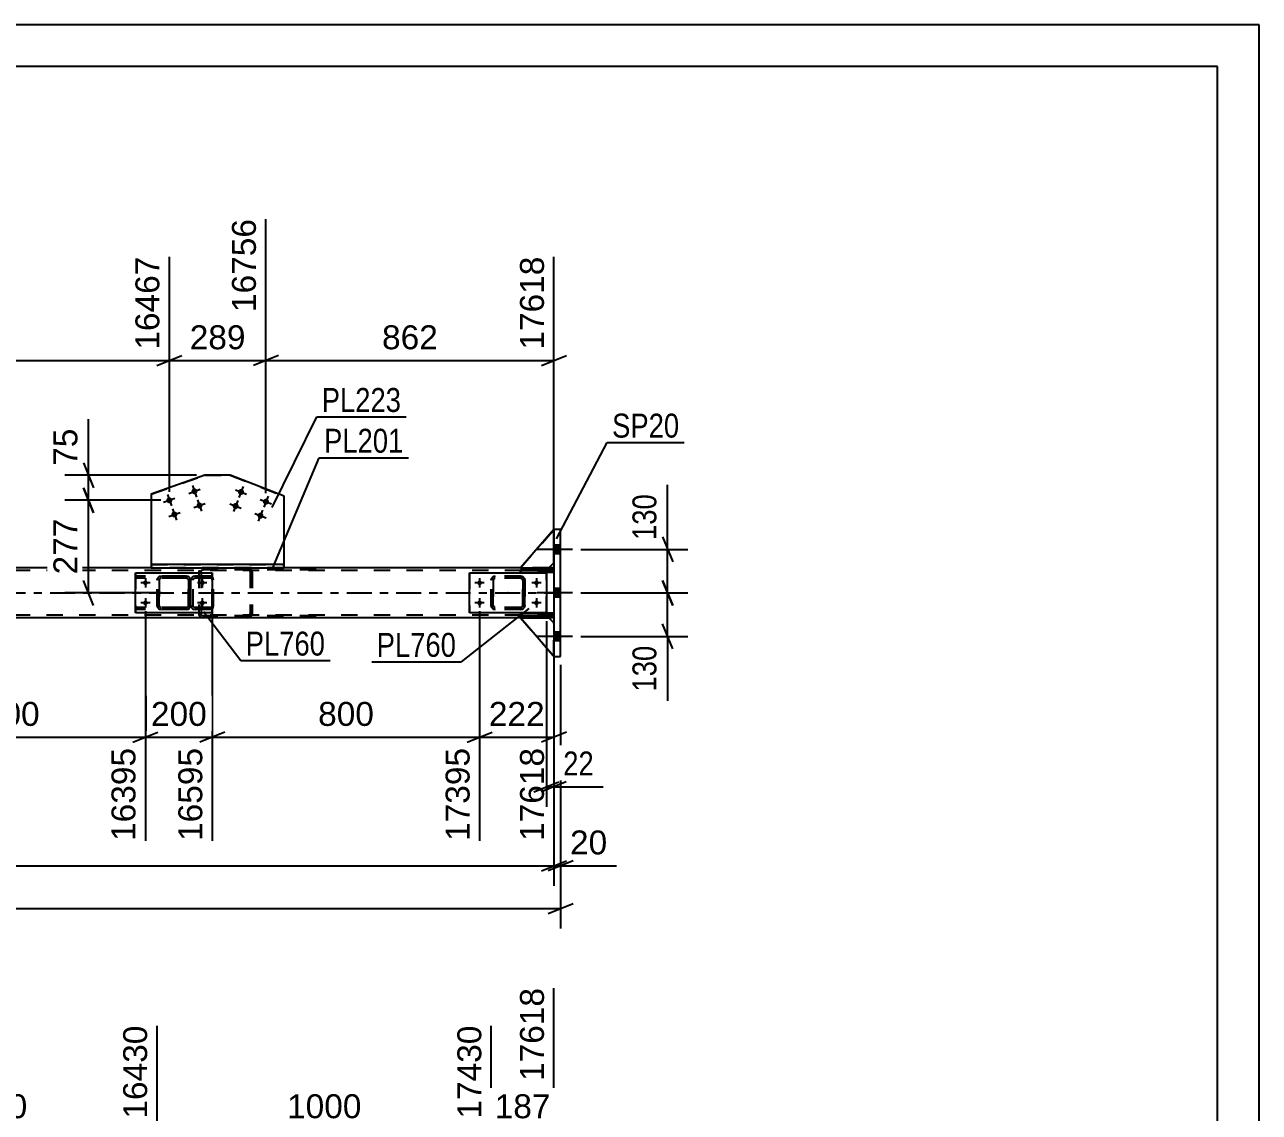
# Model space of a CAD drawing. Header units: millimetres. Extents: x -55 to 786, y -403 to 191.
# Drawn here: x 638.1 to 785.9, y 61 to 191.1 of the extents above; entities that cross this region are included whole.
import ezdxf

# ---------------------------------------------------------------- set-up
doc = ezdxf.new("R2010")
doc.units = ezdxf.units.MM
doc.linetypes.add('DXK_LINE_DOT2', pattern=[3.9198, 1.9599, -1.9599])
doc.linetypes.add('DXK_LINE_DOT3', pattern=[5.9187, 2.979, -0.9799, 0.9799, -0.9799])
doc.styles.add('Arial', font='ARIAL.TTF', dxfattribs={"height": 0.2})
doc.styles.add('Arial Narrow', font='ARIALN.TTF', dxfattribs={"height": 0.2})

# ---------------------------------------------------------------- blocks, each defined once
blk = doc.blocks.new('Unknown-318883748-1115')
at = {"color": 5, "linetype": 'Continuous'}
for p, q in [((785.92, 191.13), (-55.08, 191.13)), ((785.92, -402.87), (785.92, 191.13)), ((780.92, 186.13), (-50.08, 186.13)), ((780.92, -397.87), (780.92, 186.13))]:
    blk.add_line(p, q, dxfattribs=at)
blk = doc.blocks.new('Part-318883748-2082 - 1706')
at = {"color": 7, "linetype": 'DXK_LINE_DOT2'}
for p, q in [((701.49, 125.91), (697.49, 125.91)), ((697.49, 125.91), (697.49, 125.59)), ((700.89, 125.59), (700.89, 125.91)), ((701.49, 125.59), (701.49, 125.91)), ((701.49, 125.91), (701.49, 125.59)), ((697.49, 125.59), (701.49, 125.59))]:
    blk.add_line(p, q, dxfattribs=at)
blk = doc.blocks.new('Part-318883748-1752 - 1706')
at = {"color": 2, "linetype": 'Continuous'}
for p, q in [((702.29, 130.75), (701.49, 130.75)), ((701.49, 130.75), (701.49, 115.55)), ((702.29, 115.55), (702.29, 130.75)), ((701.49, 115.55), (702.29, 115.55))]:
    blk.add_line(p, q, dxfattribs=at)
blk = doc.blocks.new('Part-318883748-1882 - 1706')
at = {"color": 7, "linetype": 'DXK_LINE_DOT2'}
for p, q in [((659.02, 125.83), (658.98, 125.67)), ((658.98, 125.67), (658.98, 120.63)), ((659.02, 125.86), (659.02, 125.83)), ((659.24, 125.67), (659.26, 125.77)), ((659.24, 125.67), (659.24, 120.63)), ((659.26, 125.77), (659.31, 125.84)), ((659.5, 126.15), (659.3, 126.12)), ((659.31, 125.84), (659.4, 125.9)), ((659.4, 125.9), (659.5, 125.91)), ((673.03, 126.15), (659.5, 126.15)), ((673.03, 125.91), (659.5, 125.91)), ((665.05, 126.12), (664.86, 126.15)), ((664.86, 125.91), (664.96, 125.9)), ((664.96, 125.9), (665.04, 125.84)), ((665.04, 125.84), (665.09, 125.77)), ((665.09, 125.77), (665.11, 125.67)), ((665.11, 125.67), (665.11, 120.63)), ((665.34, 125.83), (665.33, 125.86)), ((665.37, 125.67), (665.34, 125.83)), ((665.37, 125.67), (665.37, 120.63)), ((658.98, 120.63), (659, 120.55)), ((659, 120.55), (659.02, 120.45)), ((659.25, 120.57), (659.24, 120.63)), ((659.26, 120.54), (659.25, 120.57)), ((659.31, 120.47), (659.26, 120.54)), ((659.3, 120.19), (659.5, 120.15)), ((659.4, 120.41), (659.31, 120.47)), ((659.5, 120.39), (659.4, 120.41)), ((673.03, 120.39), (659.5, 120.39)), ((673.03, 120.15), (659.5, 120.15)), ((664.96, 120.41), (664.86, 120.39)), ((664.86, 120.15), (665.05, 120.19)), ((665.04, 120.47), (664.96, 120.41)), ((665.09, 120.54), (665.04, 120.47)), ((665.09, 120.54), (665.1, 120.57)), ((665.1, 120.57), (665.11, 120.63)), ((665.33, 120.45), (665.35, 120.55)), ((665.35, 120.55), (665.37, 120.63))]:
    blk.add_line(p, q, dxfattribs=at)
for centre, start, end in [((664.88, 125.65), 24.3196, 69.2413), ((659.48, 120.66), 204.3196, 249.2413), ((664.88, 120.66), 290.7587, 335.6804)]:
    blk.add_arc(centre, 0.496, start, end, dxfattribs=at)
blk = doc.blocks.new('Part-318883748-1800 - 1706')
at = {"color": 2, "linetype": 'Continuous'}
for p, q in [((653.28, 126.55), (653.28, 126.15)), ((669.19, 126.55), (653.28, 126.55)), ((653.28, 126.15), (669.19, 126.15)), ((669.19, 126.15), (669.19, 126.55))]:
    blk.add_line(p, q, dxfattribs=at)
blk = doc.blocks.new('Part-318883748-1826 - 1706')
at = {"color": 7, "linetype": 'DXK_LINE_DOT2'}
for p, q in [((653.99, 124.67), (654.02, 124.86)), ((654.03, 124.86), (653.99, 124.67)), ((653.99, 121.63), (653.99, 124.67)), ((653.99, 124.67), (653.99, 124.67)), ((653.99, 121.63), (653.99, 124.67)), ((654.23, 124.67), (654.25, 124.77)), ((654.24, 124.77), (654.23, 124.67)), ((654.23, 121.63), (654.23, 124.67)), ((654.23, 124.67), (654.23, 124.67)), ((654.23, 124.67), (654.23, 121.63)), ((654.3, 124.84), (654.24, 124.77)), ((654.25, 124.77), (654.3, 124.84)), ((654.28, 125.12), (654.47, 125.15)), ((654.28, 125.12), (654.29, 125.12)), ((654.47, 125.15), (654.29, 125.12)), ((654.3, 124.84), (654.38, 124.9)), ((654.37, 124.9), (654.3, 124.84)), ((654.47, 124.91), (654.37, 124.9)), ((654.38, 124.9), (654.47, 124.91)), ((657.51, 125.15), (654.47, 125.15)), ((657.51, 124.91), (654.47, 124.91)), ((657.51, 125.15), (657.69, 125.12)), ((657.69, 125.12), (657.51, 125.15)), ((657.51, 124.91), (657.6, 124.9)), ((657.6, 124.9), (657.51, 124.91)), ((657.6, 124.9), (657.6, 124.9)), ((657.6, 124.9), (657.68, 124.84)), ((657.67, 124.84), (657.6, 124.9)), ((657.73, 124.77), (657.67, 124.84)), ((657.68, 124.84), (657.73, 124.77)), ((657.73, 124.77), (657.75, 124.67)), ((657.75, 124.67), (657.73, 124.77)), ((657.75, 121.63), (657.75, 124.67)), ((657.75, 124.67), (657.75, 124.67)), ((657.75, 124.67), (657.75, 121.63)), ((657.95, 124.86), (657.99, 124.67)), ((657.99, 124.67), (657.95, 124.86)), ((657.99, 121.63), (657.99, 124.67)), ((657.99, 124.67), (657.99, 124.67)), ((657.99, 124.67), (657.99, 121.63)), ((653.99, 121.63), (653.99, 121.63)), ((654.02, 121.45), (653.99, 121.63)), ((653.99, 121.63), (654.03, 121.45)), ((654.23, 121.63), (654.23, 121.63)), ((654.25, 121.54), (654.23, 121.63)), ((654.23, 121.63), (654.24, 121.54)), ((654.24, 121.54), (654.3, 121.47)), ((654.3, 121.47), (654.25, 121.54)), ((654.28, 121.19), (654.29, 121.19)), ((654.47, 121.15), (654.28, 121.19)), ((654.29, 121.19), (654.47, 121.15)), ((654.38, 121.41), (654.3, 121.47)), ((654.3, 121.47), (654.37, 121.41)), ((654.37, 121.41), (654.47, 121.39)), ((654.47, 121.39), (654.38, 121.41)), ((657.51, 121.39), (654.47, 121.39)), ((657.6, 121.41), (657.51, 121.39)), ((657.51, 121.39), (657.6, 121.41)), ((657.69, 121.19), (657.51, 121.15)), ((657.51, 121.15), (657.69, 121.19)), ((657.68, 121.47), (657.6, 121.41)), ((657.6, 121.41), (657.67, 121.47)), ((657.6, 121.41), (657.6, 121.41)), ((657.67, 121.47), (657.73, 121.54)), ((657.73, 121.54), (657.68, 121.47)), ((657.75, 121.63), (657.73, 121.54)), ((657.73, 121.54), (657.75, 121.63)), ((657.75, 121.63), (657.75, 121.63)), ((657.99, 121.63), (657.95, 121.45)), ((657.95, 121.45), (657.99, 121.63)), ((657.99, 121.63), (657.99, 121.63)), ((657.51, 121.15), (654.47, 121.15))]:
    blk.add_line(p, q, dxfattribs=at)
at = {"color": 7, "linetype": 'DXK_LINE_DOT3'}
blk.add_line((655.99, 123.15), (655.98, 123.15), dxfattribs=at)
at = {"color": 7, "linetype": 'DXK_LINE_DOT2'}
for centre, start, end in [((654.47, 124.67), 112.5, 157.5), ((654.47, 124.67), 112.5, 157.5), ((657.51, 124.67), 22.5, 67.5), ((657.51, 124.67), 22.5, 67.5), ((654.47, 121.63), 202.5, 247.5), ((654.47, 121.63), 202.5, 247.5), ((657.51, 121.63), 292.5, 337.5), ((657.51, 121.63), 292.5, 337.5)]:
    blk.add_arc(centre, 0.48, start, end, dxfattribs=at)
blk = doc.blocks.new('Bolt-318883748-1896 - 1706')
at = {"linetype": 'Continuous'}
for points in [[(664.36, 135.09), (664.33, 135.03), (664.28, 134.97), (664.22, 134.92), (664.15, 134.89), (664.08, 134.87), (664.01, 134.86), (663.93, 134.87), (663.86, 134.9), (663.8, 134.94), (663.75, 135), (663.7, 135.06), (663.68, 135.13), (663.67, 135.2), (663.67, 135.28), (663.69, 135.35), (663.72, 135.42), (663.77, 135.48), (663.83, 135.52), (663.9, 135.56), (663.97, 135.58), (664.05, 135.58), (664.12, 135.57), (664.19, 135.54), (664.25, 135.5), (664.31, 135.45), (664.35, 135.38), (664.37, 135.31), (664.39, 135.24), (664.38, 135.16)], [(663.71, 133.41), (663.68, 133.35), (663.63, 133.29), (663.57, 133.24), (663.5, 133.21), (663.43, 133.19), (663.36, 133.18), (663.28, 133.2), (663.21, 133.22), (663.15, 133.26), (663.1, 133.32), (663.06, 133.38), (663.03, 133.45), (663.02, 133.53), (663.02, 133.6), (663.04, 133.67), (663.08, 133.74), (663.12, 133.8), (663.18, 133.85), (663.25, 133.88), (663.32, 133.9), (663.4, 133.9), (663.47, 133.89), (663.54, 133.86), (663.6, 133.82), (663.66, 133.77), (663.7, 133.71), (663.72, 133.64), (663.74, 133.56), (663.73, 133.49)], [(667.35, 133.94), (667.31, 133.87), (667.26, 133.81), (667.21, 133.76), (667.14, 133.73), (667.07, 133.71), (666.99, 133.71), (666.92, 133.72), (666.85, 133.75), (666.78, 133.79), (666.73, 133.84), (666.69, 133.9), (666.66, 133.98), (666.65, 134.05), (666.65, 134.12), (666.67, 134.2), (666.71, 134.26), (666.76, 134.32), (666.82, 134.37), (666.88, 134.4), (666.96, 134.42), (667.03, 134.43), (667.1, 134.41), (667.17, 134.39), (667.24, 134.35), (667.29, 134.29), (667.33, 134.23), (667.36, 134.16), (667.37, 134.09), (667.37, 134.01)], [(666.7, 132.26), (666.66, 132.19), (666.61, 132.13), (666.56, 132.09), (666.49, 132.05), (666.42, 132.03), (666.34, 132.03), (666.27, 132.04), (666.2, 132.07), (666.13, 132.11), (666.08, 132.16), (666.04, 132.23), (666.01, 132.3), (666, 132.37), (666.01, 132.45), (666.03, 132.52), (666.06, 132.59), (666.11, 132.64), (666.17, 132.69), (666.23, 132.73), (666.31, 132.74), (666.38, 132.75), (666.45, 132.74), (666.53, 132.71), (666.59, 132.67), (666.64, 132.61), (666.68, 132.55), (666.71, 132.48), (666.72, 132.41), (666.72, 132.33)]]:
    blk.add_hatch(color=1, dxfattribs=at).paths.add_polyline_path(points)
at = {"color": 1, "linetype": 'Continuous'}
for p, q in [((663.35, 135.48), (664.7, 134.96)), ((664.29, 135.89), (663.77, 134.55)), ((667.27, 134.74), (666.75, 133.4)), ((662.7, 133.8), (664.05, 133.28)), ((663.64, 134.21), (663.12, 132.87)), ((666.62, 133.06), (666.1, 131.72)), ((666.34, 134.33), (667.68, 133.81)), ((665.69, 132.65), (667.03, 132.13))]:
    blk.add_line(p, q, dxfattribs=at)
blk = doc.blocks.new('Part-318883748-1897 - 1706')
at = {"color": 7, "linetype": 'DXK_LINE_DOT2'}
for p, q in [((660.45, 125.15), (651.41, 125.15)), ((660.45, 124.91), (651.41, 124.91)), ((658.07, 124.86), (658.03, 124.67)), ((658.03, 121.63), (658.03, 124.67)), ((658.29, 124.67), (658.3, 124.77)), ((658.29, 121.63), (658.29, 124.67)), ((658.3, 124.77), (658.36, 124.84)), ((658.54, 125.15), (658.34, 125.12)), ((658.36, 124.84), (658.44, 124.9)), ((658.44, 124.9), (658.54, 124.91)), ((658.98, 124.91), (658.98, 125.15)), ((660.55, 125.12), (660.45, 125.15)), ((660.45, 124.91), (660.5, 124.9)), ((660.5, 124.9), (660.54, 124.84)), ((660.54, 124.84), (660.57, 124.77)), ((660.64, 125.01), (660.55, 125.12)), ((660.57, 124.77), (660.58, 124.67)), ((660.58, 121.63), (660.58, 124.67)), ((660.7, 124.86), (660.64, 125.01)), ((660.72, 124.67), (660.7, 124.86)), ((660.72, 121.63), (660.72, 124.67)), ((660.45, 121.39), (651.41, 121.39)), ((658.03, 121.63), (658.07, 121.45)), ((658.3, 121.54), (658.29, 121.63)), ((658.36, 121.47), (658.3, 121.54)), ((658.34, 121.19), (658.54, 121.15)), ((658.44, 121.41), (658.36, 121.47)), ((658.54, 121.39), (658.44, 121.41)), ((658.98, 121.15), (658.98, 121.39)), ((660.5, 121.41), (660.45, 121.39)), ((660.45, 121.15), (660.55, 121.19)), ((660.54, 121.47), (660.5, 121.41)), ((660.57, 121.54), (660.54, 121.47)), ((660.55, 121.19), (660.64, 121.3)), ((660.58, 121.63), (660.57, 121.54)), ((660.64, 121.3), (660.7, 121.45)), ((660.7, 121.45), (660.72, 121.63)), ((660.45, 121.15), (651.41, 121.15))]:
    blk.add_line(p, q, dxfattribs=at)
for centre, start, end in [((658.52, 124.66), 111.151, 156.1045), ((658.52, 121.65), 203.8955, 248.849)]:
    blk.add_arc(centre, 0.492, start, end, dxfattribs=at)
blk = doc.blocks.new('Part-318883748-2081 - 1706')
at = {"color": 7, "linetype": 'DXK_LINE_DOT2'}
for p, q in [((701.49, 120.71), (697.49, 120.71)), ((697.49, 120.71), (697.49, 120.39)), ((697.49, 120.39), (701.49, 120.39)), ((700.89, 120.39), (700.89, 120.71)), ((701.49, 120.39), (701.49, 120.71)), ((701.49, 120.71), (701.49, 120.39))]:
    blk.add_line(p, q, dxfattribs=at)
blk = doc.blocks.new('Part-318883748-2077 - 1706')
at = {"color": 2, "linetype": 'Continuous'}
for p, q in [((701.49, 130.75), (697.49, 126.15)), ((697.49, 126.15), (700.89, 126.15)), ((700.89, 126.15), (701.49, 126.75))]:
    blk.add_line(p, q, dxfattribs=at)
at = {"color": 7, "linetype": 'DXK_LINE_DOT2'}
blk.add_line((701.49, 126.75), (701.49, 130.75), dxfattribs=at)
blk = doc.blocks.new('Part-318883748-1944 - 1706')
at = {"color": 2, "linetype": 'Continuous'}
for p, q in [((651.39, 120.75), (651.39, 125.55)), ((651.39, 125.55), (651.39, 125.55)), ((651.39, 125.55), (660.59, 125.55)), ((660.59, 125.55), (660.59, 120.75)), ((651.39, 120.75), (651.39, 120.75)), ((660.59, 120.75), (651.39, 120.75))]:
    blk.add_line(p, q, dxfattribs=at)
at = {"color": 7, "linetype": 'DXK_LINE_DOT2'}
for p, q in [((651.39, 125.55), (651.39, 120.75)), ((651.39, 125.55), (651.39, 125.55)), ((660.59, 120.75), (660.59, 125.55)), ((651.39, 120.75), (651.39, 120.75))]:
    blk.add_line(p, q, dxfattribs=at)
blk = doc.blocks.new('Bolt-318883748-1953 - 1706')
at = {"linetype": 'Continuous'}
for points in [[(702.29, 127.83), (702.29, 128.87), (701.49, 128.87), (701.49, 127.83)], [(702.29, 127.83), (702.29, 128.87), (701.49, 128.87), (701.49, 127.83)], [(702.29, 127.83), (702.29, 128.87), (701.49, 128.87), (701.49, 127.83)], [(702.29, 122.63), (702.29, 123.67), (701.49, 123.67), (701.49, 122.63)], [(702.29, 122.63), (702.29, 123.67), (701.49, 123.67), (701.49, 122.63)], [(702.29, 117.43), (702.29, 118.47), (701.49, 118.47), (701.49, 117.43)], [(702.29, 117.43), (702.29, 118.47), (701.49, 118.47), (701.49, 117.43)], [(702.29, 117.43), (702.29, 118.47), (701.49, 118.47), (701.49, 117.43)]]:
    blk.add_hatch(color=1, dxfattribs=at).paths.add_polyline_path(points)
at = {"color": 1, "linetype": 'Continuous'}
for p, q in [((702.29, 128.87), (701.49, 128.87)), ((702.29, 128.87), (701.49, 128.87)), ((702.29, 128.87), (701.49, 128.87)), ((703.69, 128.35), (699.49, 128.35)), ((703.69, 128.35), (699.49, 128.35)), ((703.69, 128.35), (699.49, 128.35)), ((702.29, 127.83), (701.49, 127.83)), ((702.29, 127.83), (701.49, 127.83)), ((702.29, 127.83), (701.49, 127.83)), ((703.69, 123.15), (699.49, 123.15)), ((703.69, 123.15), (699.49, 123.15)), ((702.29, 123.67), (701.49, 123.67)), ((702.29, 123.67), (701.49, 123.67)), ((702.29, 122.63), (701.49, 122.63)), ((702.29, 122.63), (701.49, 122.63)), ((702.29, 118.47), (701.49, 118.47)), ((702.29, 118.47), (701.49, 118.47)), ((702.29, 118.47), (701.49, 118.47)), ((703.69, 117.95), (699.49, 117.95)), ((703.69, 117.95), (699.49, 117.95)), ((703.69, 117.95), (699.49, 117.95)), ((702.29, 117.43), (701.49, 117.43)), ((702.29, 117.43), (701.49, 117.43)), ((702.29, 117.43), (701.49, 117.43))]:
    blk.add_line(p, q, dxfattribs=at)
blk = doc.blocks.new('Part-318883748-1995 - 1706')
at = {"color": 7, "linetype": 'DXK_LINE_DOT2'}
for p, q in [((701.49, 125.83), (43.39, 125.83)), ((669.19, 126.15), (653.28, 126.15)), ((700.89, 126.15), (697.49, 126.15)), ((701.49, 126.15), (701.49, 120.15)), ((701.49, 120.47), (43.39, 120.47)), ((700.89, 120.15), (697.49, 120.15))]:
    blk.add_line(p, q, dxfattribs=at)
at = {"color": 2, "linetype": 'Continuous'}
for p, q in [((653.28, 126.15), (583.87, 126.15)), ((697.49, 126.15), (669.19, 126.15)), ((701.49, 126.15), (700.89, 126.15)), ((697.49, 120.15), (43.39, 120.15)), ((701.49, 120.15), (700.89, 120.15))]:
    blk.add_line(p, q, dxfattribs=at)
at = {"color": 7, "linetype": 'DXK_LINE_DOT3'}
blk.add_line((43.39, 123.15), (701.49, 123.15), dxfattribs=at)
blk = doc.blocks.new('Part-318883748-2015 - 1706')
at = {"color": 2, "linetype": 'Continuous'}
for p, q in [((697.49, 120.15), (700.89, 120.15)), ((701.49, 115.55), (697.49, 120.15)), ((700.89, 120.15), (701.49, 119.55))]:
    blk.add_line(p, q, dxfattribs=at)
at = {"color": 7, "linetype": 'DXK_LINE_DOT2'}
blk.add_line((701.49, 119.55), (701.49, 115.55), dxfattribs=at)
blk = doc.blocks.new('Part-318883748-2016 - 1706')
at = {"color": 7, "linetype": 'DXK_LINE_DOT2'}
for p, q in [((700.89, 120.15), (697.49, 120.15)), ((697.49, 120.15), (701.49, 115.55)), ((701.49, 119.55), (700.89, 120.15)), ((701.49, 115.55), (701.49, 119.55))]:
    blk.add_line(p, q, dxfattribs=at)
blk = doc.blocks.new('Bolt-318883748-2018 - 1706')
at = {"linetype": 'Continuous'}
for points in [[(655.79, 134.35, -1), (655.11, 134.11, -1)], [(658.8, 135.42, -1), (658.12, 135.18, -1)], [(659.4, 133.72, -1), (658.72, 133.48, -1)], [(656.39, 132.65, -1), (655.71, 132.41, -1)]]:
    blk.add_hatch(color=1, dxfattribs=at).paths.add_polyline_path(points)
at = {"color": 1, "linetype": 'Continuous'}
for p, q in [((658.22, 135.98), (658.7, 134.62)), ((655.21, 134.91), (655.69, 133.55)), ((657.78, 135.06), (659.14, 135.54)), ((654.77, 133.99), (656.12, 134.47)), ((655.81, 133.21), (656.29, 131.86)), ((658.39, 133.36), (659.74, 133.85)), ((658.82, 134.28), (659.3, 132.93)), ((655.37, 132.29), (656.73, 132.78))]:
    blk.add_line(p, q, dxfattribs=at)
blk = doc.blocks.new('Bolt-318883748-2019 - 1706')
at = {"linetype": 'Continuous'}
for points in [[(652.31, 124.35), (652.32, 124.41), (652.33, 124.47), (652.36, 124.52), (652.4, 124.56), (652.45, 124.6), (652.5, 124.62), (652.56, 124.63), (652.62, 124.63), (652.68, 124.62), (652.73, 124.6), (652.78, 124.56), (652.82, 124.52), (652.85, 124.47), (652.86, 124.41), (652.87, 124.35), (652.86, 124.3), (652.85, 124.24), (652.82, 124.19), (652.78, 124.15), (652.73, 124.11), (652.68, 124.09), (652.62, 124.08), (652.56, 124.08), (652.5, 124.09), (652.45, 124.11), (652.4, 124.15), (652.36, 124.19), (652.33, 124.24), (652.32, 124.3)], [(659.11, 124.35), (659.12, 124.41), (659.13, 124.47), (659.16, 124.52), (659.2, 124.56), (659.25, 124.6), (659.3, 124.62), (659.36, 124.63), (659.42, 124.63), (659.48, 124.62), (659.53, 124.6), (659.58, 124.56), (659.62, 124.52), (659.65, 124.47), (659.66, 124.41), (659.67, 124.35), (659.66, 124.3), (659.65, 124.24), (659.62, 124.19), (659.58, 124.15), (659.53, 124.11), (659.48, 124.09), (659.42, 124.08), (659.36, 124.08), (659.3, 124.09), (659.25, 124.11), (659.2, 124.15), (659.16, 124.19), (659.13, 124.24), (659.12, 124.3)], [(652.31, 121.95), (652.32, 122.01), (652.33, 122.07), (652.36, 122.12), (652.4, 122.16), (652.45, 122.2), (652.5, 122.22), (652.56, 122.23), (652.62, 122.23), (652.68, 122.22), (652.73, 122.2), (652.78, 122.16), (652.82, 122.12), (652.85, 122.07), (652.86, 122.01), (652.87, 121.95), (652.86, 121.9), (652.85, 121.84), (652.82, 121.79), (652.78, 121.75), (652.73, 121.71), (652.68, 121.69), (652.62, 121.68), (652.56, 121.68), (652.5, 121.69), (652.45, 121.71), (652.4, 121.75), (652.36, 121.79), (652.33, 121.84), (652.32, 121.9)], [(659.11, 121.95), (659.12, 122.01), (659.13, 122.07), (659.16, 122.12), (659.2, 122.16), (659.25, 122.2), (659.3, 122.22), (659.36, 122.23), (659.42, 122.23), (659.48, 122.22), (659.53, 122.2), (659.58, 122.16), (659.62, 122.12), (659.65, 122.07), (659.66, 122.01), (659.67, 121.95), (659.66, 121.9), (659.65, 121.84), (659.62, 121.79), (659.58, 121.75), (659.53, 121.71), (659.48, 121.69), (659.42, 121.68), (659.36, 121.68), (659.3, 121.69), (659.25, 121.71), (659.2, 121.75), (659.16, 121.79), (659.13, 121.84), (659.12, 121.9)]]:
    blk.add_hatch(color=1, dxfattribs=at).paths.add_polyline_path(points)
at = {"color": 1, "linetype": 'Continuous'}
for p, q in [((653.15, 124.35), (652.03, 124.35)), ((652.59, 124.91), (652.59, 123.79)), ((659.95, 124.35), (658.83, 124.35)), ((659.39, 124.91), (659.39, 123.79)), ((653.15, 121.95), (652.03, 121.95)), ((652.59, 122.51), (652.59, 121.39)), ((659.95, 121.95), (658.83, 121.95)), ((659.39, 122.51), (659.39, 121.39))]:
    blk.add_line(p, q, dxfattribs=at)
blk = doc.blocks.new('Part-318883748-2044 - 1706')
at = {"color": 2, "linetype": 'Continuous'}
for p, q in [((659.69, 137.22), (653.28, 134.95)), ((662.74, 137.22), (659.69, 137.22)), ((659.69, 137.22), (659.69, 137.22)), ((669.19, 134.72), (662.74, 137.22)), ((662.74, 137.22), (662.74, 137.22)), ((653.28, 134.95), (653.28, 126.55)), ((669.19, 126.55), (669.19, 134.72))]:
    blk.add_line(p, q, dxfattribs=at)
at = {"color": 7, "linetype": 'DXK_LINE_DOT2'}
for p, q in [((653.28, 134.95), (659.69, 137.22)), ((659.69, 137.22), (662.74, 137.22)), ((662.74, 137.22), (669.19, 134.72)), ((653.28, 126.55), (669.19, 126.55)), ((653.28, 126.55), (653.28, 126.55)), ((669.19, 126.55), (653.28, 126.55)), ((653.28, 126.55), (653.28, 126.55)), ((669.19, 126.55), (669.19, 126.55)), ((669.19, 126.55), (669.19, 126.55))]:
    blk.add_line(p, q, dxfattribs=at)
blk = doc.blocks.new('Part-318883748-2078 - 1706')
at = {"color": 7, "linetype": 'DXK_LINE_DOT2'}
for p, q in [((697.49, 126.15), (701.49, 130.75)), ((701.49, 130.75), (701.49, 126.75)), ((700.89, 126.15), (697.49, 126.15)), ((701.49, 126.75), (700.89, 126.15))]:
    blk.add_line(p, q, dxfattribs=at)
blk = doc.blocks.new('Part-318883748-2079 - 1706')
at = {"color": 2, "linetype": 'Continuous'}
for p, q in [((697.49, 120.39), (697.49, 120.71)), ((697.49, 120.71), (701.49, 120.71)), ((701.49, 120.39), (697.49, 120.39)), ((701.49, 120.39), (701.49, 120.71))]:
    blk.add_line(p, q, dxfattribs=at)
at = {"color": 7, "linetype": 'DXK_LINE_DOT2'}
for p, q in [((700.89, 120.39), (700.89, 120.71)), ((701.49, 120.71), (701.49, 120.39))]:
    blk.add_line(p, q, dxfattribs=at)
blk = doc.blocks.new('Part-318883748-2080 - 1706')
at = {"color": 2, "linetype": 'Continuous'}
for p, q in [((697.49, 125.59), (697.49, 125.91)), ((697.49, 125.91), (701.49, 125.91)), ((701.49, 125.59), (701.49, 125.91)), ((701.49, 125.59), (697.49, 125.59))]:
    blk.add_line(p, q, dxfattribs=at)
at = {"color": 7, "linetype": 'DXK_LINE_DOT2'}
for p, q in [((700.89, 125.59), (700.89, 125.91)), ((701.49, 125.91), (701.49, 125.59))]:
    blk.add_line(p, q, dxfattribs=at)
blk = doc.blocks.new('Part-318883748-2113 - 1706')
at = {"color": 7, "linetype": 'DXK_LINE_DOT2'}
for p, q in [((693.99, 124.67), (694.02, 124.86)), ((694.03, 124.86), (693.99, 124.67)), ((693.99, 121.63), (693.99, 124.67)), ((693.99, 124.67), (693.99, 124.67)), ((693.99, 121.63), (693.99, 124.67)), ((694.23, 124.67), (694.25, 124.77)), ((694.25, 124.77), (694.23, 124.67)), ((694.23, 121.63), (694.23, 124.67)), ((694.23, 124.67), (694.23, 124.67)), ((694.23, 124.67), (694.23, 121.63)), ((694.25, 124.77), (694.3, 124.84)), ((694.3, 124.84), (694.25, 124.77)), ((694.28, 125.12), (694.47, 125.15)), ((694.28, 125.12), (694.29, 125.12)), ((694.47, 125.15), (694.29, 125.12)), ((694.3, 124.84), (694.38, 124.9)), ((694.38, 124.9), (694.3, 124.84)), ((694.38, 124.9), (694.47, 124.91)), ((694.47, 124.91), (694.38, 124.9)), ((697.51, 125.15), (694.47, 125.15)), ((697.51, 124.91), (694.47, 124.91)), ((697.51, 125.15), (697.69, 125.12)), ((697.7, 125.12), (697.51, 125.15)), ((697.51, 124.91), (697.6, 124.9)), ((697.6, 124.9), (697.51, 124.91)), ((697.6, 124.9), (697.6, 124.9)), ((697.6, 124.9), (697.68, 124.84)), ((697.68, 124.84), (697.6, 124.9)), ((697.68, 124.84), (697.73, 124.77)), ((697.73, 124.77), (697.68, 124.84)), ((697.73, 124.77), (697.75, 124.67)), ((697.75, 124.67), (697.73, 124.77)), ((697.75, 121.63), (697.75, 124.67)), ((697.75, 124.67), (697.75, 124.67)), ((697.75, 124.67), (697.75, 121.63)), ((697.95, 124.86), (697.99, 124.67)), ((697.99, 124.67), (697.96, 124.86)), ((697.99, 121.63), (697.99, 124.67)), ((697.99, 124.67), (697.99, 124.67)), ((697.99, 124.67), (697.99, 121.63)), ((693.99, 121.63), (693.99, 121.63)), ((694.02, 121.45), (693.99, 121.63)), ((693.99, 121.63), (694.03, 121.45)), ((694.23, 121.63), (694.23, 121.63)), ((694.25, 121.54), (694.23, 121.63)), ((694.23, 121.63), (694.25, 121.54)), ((694.3, 121.47), (694.25, 121.54)), ((694.25, 121.54), (694.3, 121.47)), ((694.28, 121.19), (694.29, 121.19)), ((694.47, 121.15), (694.28, 121.19)), ((694.29, 121.19), (694.47, 121.15)), ((694.38, 121.41), (694.3, 121.47)), ((694.3, 121.47), (694.38, 121.41)), ((694.47, 121.39), (694.38, 121.41)), ((694.38, 121.41), (694.47, 121.39)), ((697.51, 121.39), (694.47, 121.39)), ((697.6, 121.41), (697.51, 121.39)), ((697.51, 121.39), (697.6, 121.41)), ((697.69, 121.19), (697.51, 121.15)), ((697.51, 121.15), (697.7, 121.19)), ((697.68, 121.47), (697.6, 121.41)), ((697.6, 121.41), (697.68, 121.47)), ((697.6, 121.41), (697.6, 121.41)), ((697.73, 121.54), (697.68, 121.47)), ((697.68, 121.47), (697.73, 121.54)), ((697.75, 121.63), (697.73, 121.54)), ((697.73, 121.54), (697.75, 121.63)), ((697.75, 121.63), (697.75, 121.63)), ((697.99, 121.63), (697.95, 121.45)), ((697.96, 121.45), (697.99, 121.63)), ((697.99, 121.63), (697.99, 121.63)), ((697.51, 121.15), (694.47, 121.15))]:
    blk.add_line(p, q, dxfattribs=at)
at = {"color": 7, "linetype": 'DXK_LINE_DOT3'}
blk.add_line((696, 123.15), (695.98, 123.15), dxfattribs=at)
at = {"color": 7, "linetype": 'DXK_LINE_DOT2'}
for centre, start, end in [((694.47, 124.67), 112.5, 157.5), ((694.47, 124.67), 112.5, 157.5), ((697.51, 124.67), 22.5, 67.5), ((697.51, 124.67), 22.5, 67.5), ((694.47, 121.63), 202.5, 247.5), ((694.47, 121.63), 202.5, 247.5), ((697.51, 121.63), 292.5, 337.5), ((697.51, 121.63), 292.5, 337.5)]:
    blk.add_arc(centre, 0.48, start, end, dxfattribs=at)
blk = doc.blocks.new('Part-318883748-2118 - 1706')
at = {"color": 2, "linetype": 'Continuous'}
for p, q in [((691.39, 120.75), (691.39, 125.55)), ((691.39, 125.55), (691.39, 125.55)), ((691.39, 125.55), (700.59, 125.55)), ((700.59, 125.55), (700.59, 120.75)), ((691.39, 120.75), (691.39, 120.75)), ((700.59, 120.75), (691.39, 120.75))]:
    blk.add_line(p, q, dxfattribs=at)
at = {"color": 7, "linetype": 'DXK_LINE_DOT2'}
for p, q in [((691.39, 125.55), (691.39, 120.75)), ((691.39, 125.55), (691.39, 125.55)), ((700.59, 120.75), (700.59, 125.55)), ((691.39, 120.75), (691.39, 120.75))]:
    blk.add_line(p, q, dxfattribs=at)
blk = doc.blocks.new('Bolt-318883748-2119 - 1706')
at = {"linetype": 'Continuous'}
for points in [[(692.31, 124.35), (692.32, 124.41), (692.34, 124.47), (692.37, 124.52), (692.41, 124.56), (692.45, 124.6), (692.51, 124.62), (692.56, 124.63), (692.62, 124.63), (692.68, 124.62), (692.73, 124.6), (692.78, 124.56), (692.82, 124.52), (692.85, 124.47), (692.87, 124.41), (692.87, 124.35), (692.87, 124.3), (692.85, 124.24), (692.82, 124.19), (692.78, 124.15), (692.73, 124.11), (692.68, 124.09), (692.62, 124.08), (692.56, 124.08), (692.51, 124.09), (692.45, 124.11), (692.41, 124.15), (692.37, 124.19), (692.34, 124.24), (692.32, 124.3)], [(699.11, 124.35), (699.12, 124.41), (699.14, 124.47), (699.17, 124.52), (699.21, 124.56), (699.25, 124.6), (699.31, 124.62), (699.36, 124.63), (699.42, 124.63), (699.48, 124.62), (699.53, 124.6), (699.58, 124.56), (699.62, 124.52), (699.65, 124.47), (699.67, 124.41), (699.67, 124.35), (699.67, 124.3), (699.65, 124.24), (699.62, 124.19), (699.58, 124.15), (699.53, 124.11), (699.48, 124.09), (699.42, 124.08), (699.36, 124.08), (699.31, 124.09), (699.25, 124.11), (699.21, 124.15), (699.17, 124.19), (699.14, 124.24), (699.12, 124.3)], [(692.31, 121.95), (692.32, 122.01), (692.34, 122.07), (692.37, 122.12), (692.41, 122.16), (692.45, 122.2), (692.51, 122.22), (692.56, 122.23), (692.62, 122.23), (692.68, 122.22), (692.73, 122.2), (692.78, 122.16), (692.82, 122.12), (692.85, 122.07), (692.87, 122.01), (692.87, 121.95), (692.87, 121.9), (692.85, 121.84), (692.82, 121.79), (692.78, 121.75), (692.73, 121.71), (692.68, 121.69), (692.62, 121.68), (692.56, 121.68), (692.51, 121.69), (692.45, 121.71), (692.41, 121.75), (692.37, 121.79), (692.34, 121.84), (692.32, 121.9)], [(699.11, 121.95), (699.12, 122.01), (699.14, 122.07), (699.17, 122.12), (699.21, 122.16), (699.25, 122.2), (699.31, 122.22), (699.36, 122.23), (699.42, 122.23), (699.48, 122.22), (699.53, 122.2), (699.58, 122.16), (699.62, 122.12), (699.65, 122.07), (699.67, 122.01), (699.67, 121.95), (699.67, 121.9), (699.65, 121.84), (699.62, 121.79), (699.58, 121.75), (699.53, 121.71), (699.48, 121.69), (699.42, 121.68), (699.36, 121.68), (699.31, 121.69), (699.25, 121.71), (699.21, 121.75), (699.17, 121.79), (699.14, 121.84), (699.12, 121.9)]]:
    blk.add_hatch(color=1, dxfattribs=at).paths.add_polyline_path(points)
at = {"color": 1, "linetype": 'Continuous'}
for p, q in [((693.15, 124.35), (692.03, 124.35)), ((692.59, 124.91), (692.59, 123.79)), ((699.95, 124.35), (698.83, 124.35)), ((699.39, 124.91), (699.39, 123.79)), ((693.15, 121.95), (692.03, 121.95)), ((692.59, 122.51), (692.59, 121.39)), ((699.95, 121.95), (698.83, 121.95)), ((699.39, 122.51), (699.39, 121.39))]:
    blk.add_line(p, q, dxfattribs=at)
blk = doc.blocks.new('StraightDimension-318883748-10399 - 3033')
at = {"color": 7, "linetype": 'Continuous'}
for p, q in [((613.99, 16.33), (613.99, 71.37)), ((653.99, 16.33), (653.99, 71.37)), ((615.49, 59.55), (612.49, 58.35)), ((652.49, 58.35), (655.49, 59.55)), ((613.99, 58.95), (653.99, 58.95))]:
    blk.add_line(p, q, dxfattribs=at)
at = {"color": 0}
blk.add_wipeout([(639.04, 59.7), (639.04, 63.9), (628.94, 63.9), (628.94, 59.7)], dxfattribs=at)
at = {"color": 3, "style": 'Arial'}
blk.add_text('1000', height=2.865, dxfattribs=at).set_placement((629.54, 60.3))
at = {"color": 0, "linetype": 'Continuous'}
blk.add_wipeout([(653.39, 71.97), (649.19, 71.97), (649.19, 59.65), (653.39, 59.65)], dxfattribs=at)
at = {"color": 3, "linetype": 'Continuous', "style": 'Arial'}
blk.add_text('16430', height=2.865, rotation=90.0002, dxfattribs=at).set_placement((652.79, 60.25))
blk = doc.blocks.new('StraightDimension-318883748-10398 - 3033')
at = {"color": 7, "linetype": 'Continuous'}
for p, q in [((653.99, 16.33), (653.99, 71.37)), ((693.99, 18.64), (693.99, 71.37)), ((655.49, 59.55), (652.49, 58.35)), ((692.49, 58.35), (695.49, 59.55)), ((653.99, 58.95), (693.99, 58.95))]:
    blk.add_line(p, q, dxfattribs=at)
at = {"color": 0}
blk.add_wipeout([(679.04, 59.7), (679.04, 63.9), (668.94, 63.9), (668.94, 59.7)], dxfattribs=at)
at = {"color": 3, "style": 'Arial'}
blk.add_text('1000', height=2.865, dxfattribs=at).set_placement((669.54, 60.3))
at = {"color": 0, "linetype": 'Continuous'}
blk.add_wipeout([(693.39, 71.97), (689.19, 71.97), (689.19, 59.65), (693.39, 59.65)], dxfattribs=at)
at = {"color": 3, "linetype": 'Continuous', "style": 'Arial'}
blk.add_text('17430', height=2.865, rotation=90.0002, dxfattribs=at).set_placement((692.79, 60.25))
blk = doc.blocks.new('StraightDimension-318883748-10397 - 3033')
at = {"color": 7, "linetype": 'Continuous'}
for p, q in [((701.49, 4), (701.49, 75.87)), ((693.99, 18.64), (693.99, 71.37)), ((692.49, 58.35), (695.49, 59.55)), ((702.99, 59.55), (699.99, 58.35)), ((693.99, 58.95), (701.49, 58.95))]:
    blk.add_line(p, q, dxfattribs=at)
at = {"color": 0}
blk.add_wipeout([(701.68, 59.7), (701.68, 63.9), (693.8, 63.9), (693.8, 59.7)], dxfattribs=at)
at = {"color": 3, "style": 'Arial'}
blk.add_text('187', height=2.865, dxfattribs=at).set_placement((694.4, 60.3))
at = {"color": 0, "linetype": 'Continuous'}
blk.add_wipeout([(700.89, 76.47), (696.69, 76.47), (696.69, 64.15), (700.89, 64.15)], dxfattribs=at)
at = {"color": 3, "linetype": 'Continuous', "style": 'Arial'}
blk.add_text('17618', height=2.865, rotation=90.0002, dxfattribs=at).set_placement((700.29, 64.75))
blk = doc.blocks.new('StraightDimension-318883748-2998 - 1706')
at = {"color": 7, "linetype": 'Continuous'}
for p, q in [((645.19, 135.73), (646.39, 132.73)), ((654.45, 134.23), (642.94, 134.23)), ((645.79, 123.15), (645.79, 134.23)), ((646.39, 121.65), (645.19, 124.65)), ((654.46, 123.15), (642.94, 123.15))]:
    blk.add_line(p, q, dxfattribs=at)
at = {"color": 0}
blk.add_wipeout([(645.04, 132.63), (640.84, 132.63), (640.84, 124.76), (645.04, 124.76)], dxfattribs=at)
at = {"color": 3, "style": 'Arial'}
blk.add_text('277', height=2.865, rotation=90.0002, dxfattribs=at).set_placement((644.44, 125.36))
blk = doc.blocks.new('StraightDimension-318883748-10362 - 1706')
at = {"color": 7, "linetype": 'Continuous'}
for p, q in [((714.5, 124.65), (715.7, 121.65)), ((704.69, 123.15), (717.5, 123.15)), ((715.1, 117.95), (715.1, 123.15)), ((715.7, 116.45), (714.5, 119.45)), ((704.69, 117.95), (717.5, 117.95)), ((715.1, 117.95), (715.1, 110.22)), ((715.1, 117.95), (715.1, 110.22))]:
    blk.add_line(p, q, dxfattribs=at)
at = {"color": 0}
blk.add_wipeout([(714.35, 117.43), (710.15, 117.43), (710.15, 110.75), (714.35, 110.75)], dxfattribs=at)
at = {"color": 3, "style": 'Arial Narrow'}
blk.add_text('130', height=2.863, rotation=90.0002, dxfattribs=at).set_placement((713.75, 111.35))
blk = doc.blocks.new('StraightDimension-318883748-2591 - 1706')
at = {"color": 7, "linetype": 'Continuous'}
for p, q in [((702.29, 114.55), (702.29, 83)), ((700.79, 84.8), (703.79, 86)), ((10.69, 85.4), (702.29, 85.4))]:
    blk.add_line(p, q, dxfattribs=at)
blk = doc.blocks.new('StraightDimension-318883748-2645 - 1706')
at = {"color": 7, "linetype": 'Continuous'}
for p, q in [((701.49, 114.55), (701.49, 88.11)), ((11.49, 90.51), (701.49, 90.51)), ((699.99, 89.91), (702.99, 91.11))]:
    blk.add_line(p, q, dxfattribs=at)
blk = doc.blocks.new('StraightDimension-318883748-2667 - 1706')
at = {"color": 7, "linetype": 'Continuous'}
for p, q in [((701.49, 114.55), (701.49, 88.11)), ((702.29, 114.55), (702.29, 88.11)), ((699.99, 89.91), (702.99, 91.11)), ((703.79, 91.11), (700.79, 89.91)), ((701.49, 90.51), (702.29, 90.51)), ((702.29, 90.51), (708.98, 90.51)), ((702.29, 90.51), (708.98, 90.51))]:
    blk.add_line(p, q, dxfattribs=at)
at = {"color": 0}
blk.add_wipeout([(708.46, 91.26), (708.46, 95.46), (702.81, 95.46), (702.81, 91.26)], dxfattribs=at)
at = {"color": 3, "style": 'Arial'}
blk.add_text('20', height=2.865, dxfattribs=at).set_placement((703.41, 91.86))
blk = doc.blocks.new('StraightDimension-318883748-2935 - 1706')
at = {"color": 7, "linetype": 'Continuous'}
for p, q in [((667.01, 135.07), (667.01, 167.87)), ((701.49, 127.15), (701.49, 163.37)), ((668.51, 151.55), (665.51, 150.35)), ((667.01, 150.95), (701.49, 150.95)), ((699.99, 150.35), (702.99, 151.55))]:
    blk.add_line(p, q, dxfattribs=at)
at = {"color": 0}
blk.add_wipeout([(688.18, 151.7), (688.18, 155.9), (680.31, 155.9), (680.31, 151.7)], dxfattribs=at)
at = {"color": 3, "style": 'Arial'}
blk.add_text('862', height=2.865, dxfattribs=at).set_placement((680.91, 152.3))
at = {"color": 0, "linetype": 'Continuous'}
blk.add_wipeout([(700.89, 163.97), (696.69, 163.97), (696.69, 151.65), (700.89, 151.65)], dxfattribs=at)
at = {"color": 3, "linetype": 'Continuous', "style": 'Arial'}
blk.add_text('17618', height=2.865, rotation=90.0002, dxfattribs=at).set_placement((700.29, 152.25))
blk = doc.blocks.new('StraightDimension-318883748-2943 - 1706')
at = {"color": 7, "linetype": 'Continuous'}
for p, q in [((667.01, 135.07), (667.01, 167.87)), ((655.45, 135.23), (655.45, 163.37)), ((653.95, 150.35), (656.95, 151.55)), ((655.45, 150.95), (667.01, 150.95)), ((668.51, 151.55), (665.51, 150.35))]:
    blk.add_line(p, q, dxfattribs=at)
at = {"color": 0}
blk.add_wipeout([(665.16, 151.7), (665.16, 155.9), (657.29, 155.9), (657.29, 151.7)], dxfattribs=at)
at = {"color": 3, "style": 'Arial'}
blk.add_text('289', height=2.865, dxfattribs=at).set_placement((657.89, 152.3))
at = {"color": 0, "linetype": 'Continuous'}
blk.add_wipeout([(666.41, 168.47), (662.21, 168.47), (662.21, 156.15), (666.41, 156.15)], dxfattribs=at)
at = {"color": 3, "linetype": 'Continuous', "style": 'Arial'}
blk.add_text('16756', height=2.865, rotation=90.0002, dxfattribs=at).set_placement((665.81, 156.75))
blk = doc.blocks.new('StraightDimension-318883748-2952 - 1706')
at = {"color": 7, "linetype": 'Continuous'}
for p, q in [((583.87, 128.17), (583.87, 180.47)), ((655.45, 135.23), (655.45, 163.37)), ((585.37, 151.55), (582.37, 150.35)), ((583.87, 150.95), (655.45, 150.95)), ((653.95, 150.35), (656.95, 151.55))]:
    blk.add_line(p, q, dxfattribs=at)
at = {"color": 0}
blk.add_wipeout([(624.7, 151.7), (624.7, 155.9), (614.61, 155.9), (614.61, 151.7)], dxfattribs=at)
at = {"color": 3, "style": 'Arial'}
blk.add_text('1790', height=2.865, dxfattribs=at).set_placement((615.21, 152.3))
at = {"color": 0, "linetype": 'Continuous'}
blk.add_wipeout([(654.85, 163.97), (650.65, 163.97), (650.65, 151.65), (654.85, 151.65)], dxfattribs=at)
at = {"color": 3, "linetype": 'Continuous', "style": 'Arial'}
blk.add_text('16467', height=2.865, rotation=90.0002, dxfattribs=at).set_placement((654.25, 152.25))
blk = doc.blocks.new('StraightDimension-318883748-3015 - 1706')
at = {"color": 7, "linetype": 'Continuous'}
for p, q in [((645.79, 137.22), (645.79, 143.92)), ((645.79, 137.22), (645.79, 143.92)), ((645.19, 138.72), (646.39, 135.72)), ((658.69, 137.22), (642.94, 137.22)), ((645.79, 134.23), (645.79, 137.22)), ((646.39, 132.73), (645.19, 135.73)), ((654.45, 134.23), (642.94, 134.23))]:
    blk.add_line(p, q, dxfattribs=at)
at = {"color": 0}
blk.add_wipeout([(645.04, 143.39), (640.84, 143.39), (640.84, 137.75), (645.04, 137.75)], dxfattribs=at)
at = {"color": 3, "style": 'Arial'}
blk.add_text('75', height=2.865, rotation=90.0002, dxfattribs=at).set_placement((644.44, 138.35))
blk = doc.blocks.new('StraightDimension-318883748-9666 - 1706')
at = {"color": 7, "linetype": 'Continuous'}
for p, q in [((692.59, 120.95), (692.59, 93.47)), ((701.49, 119.15), (701.49, 93.47)), ((691.09, 105.29), (694.09, 106.49)), ((702.99, 106.49), (699.99, 105.29)), ((692.59, 105.89), (701.49, 105.89))]:
    blk.add_line(p, q, dxfattribs=at)
at = {"color": 0}
blk.add_wipeout([(700.98, 106.64), (700.98, 110.84), (693.1, 110.84), (693.1, 106.64)], dxfattribs=at)
at = {"color": 0, "linetype": 'Continuous'}
blk.add_wipeout([(700.89, 105.19), (696.69, 105.19), (696.69, 92.87), (700.89, 92.87)], dxfattribs=at)
at = {"color": 3, "style": 'Arial'}
blk.add_text('222', height=2.865, dxfattribs=at).set_placement((693.7, 107.24))
at = {"color": 3, "linetype": 'Continuous', "style": 'Arial'}
blk.add_text('17618', height=2.865, rotation=90.0002, dxfattribs=at).set_placement((700.29, 93.47))
blk = doc.blocks.new('StraightDimension-318883748-9667 - 1706')
at = {"color": 7, "linetype": 'Continuous'}
for p, q in [((660.59, 121.31), (660.59, 93.47)), ((692.59, 120.95), (692.59, 93.47)), ((662.09, 106.49), (659.09, 105.29)), ((691.09, 105.29), (694.09, 106.49)), ((660.59, 105.89), (692.59, 105.89))]:
    blk.add_line(p, q, dxfattribs=at)
at = {"color": 0}
blk.add_wipeout([(680.53, 106.64), (680.53, 110.84), (672.66, 110.84), (672.66, 106.64)], dxfattribs=at)
at = {"color": 3, "style": 'Arial'}
blk.add_text('800', height=2.865, dxfattribs=at).set_placement((673.26, 107.24))
at = {"color": 0, "linetype": 'Continuous'}
blk.add_wipeout([(691.99, 105.19), (687.79, 105.19), (687.79, 92.87), (691.99, 92.87)], dxfattribs=at)
at = {"color": 3, "linetype": 'Continuous', "style": 'Arial'}
blk.add_text('17395', height=2.865, rotation=90.0002, dxfattribs=at).set_placement((691.39, 93.47))
blk = doc.blocks.new('StraightDimension-318883748-9668 - 1706')
at = {"color": 7, "linetype": 'Continuous'}
for p, q in [((660.59, 121.31), (660.59, 93.47)), ((652.59, 120.95), (652.59, 93.47)), ((651.09, 105.29), (654.09, 106.49)), ((662.09, 106.49), (659.09, 105.29)), ((652.59, 105.89), (660.59, 105.89))]:
    blk.add_line(p, q, dxfattribs=at)
at = {"color": 0}
blk.add_wipeout([(660.53, 106.64), (660.53, 110.84), (652.65, 110.84), (652.65, 106.64)], dxfattribs=at)
at = {"color": 0, "linetype": 'Continuous'}
blk.add_wipeout([(659.99, 105.19), (655.79, 105.19), (655.79, 92.87), (659.99, 92.87)], dxfattribs=at)
at = {"color": 3, "style": 'Arial'}
blk.add_text('200', height=2.865, dxfattribs=at).set_placement((653.25, 107.24))
at = {"color": 3, "linetype": 'Continuous', "style": 'Arial'}
blk.add_text('16595', height=2.865, rotation=90.0002, dxfattribs=at).set_placement((659.39, 93.47))
blk = doc.blocks.new('StraightDimension-318883748-9669 - 1706')
at = {"color": 7, "linetype": 'Continuous'}
for p, q in [((620.59, 120.95), (620.59, 93.47)), ((652.59, 120.95), (652.59, 93.47)), ((622.09, 106.49), (619.09, 105.29)), ((651.09, 105.29), (654.09, 106.49)), ((620.59, 105.89), (652.59, 105.89))]:
    blk.add_line(p, q, dxfattribs=at)
at = {"color": 0}
blk.add_wipeout([(640.53, 106.64), (640.53, 110.84), (632.65, 110.84), (632.65, 106.64)], dxfattribs=at)
at = {"color": 3, "style": 'Arial'}
blk.add_text('800', height=2.865, dxfattribs=at).set_placement((633.25, 107.24))
at = {"color": 0, "linetype": 'Continuous'}
blk.add_wipeout([(651.99, 105.19), (647.79, 105.19), (647.79, 92.87), (651.99, 92.87)], dxfattribs=at)
at = {"color": 3, "linetype": 'Continuous', "style": 'Arial'}
blk.add_text('16395', height=2.865, rotation=90.0002, dxfattribs=at).set_placement((651.39, 93.47))
blk = doc.blocks.new('StraightDimension-318883748-10341 - 1706')
at = {"color": 7, "linetype": 'Continuous'}
for p, q in [((700.59, 119.75), (700.59, 97.56)), ((701.47, 119.75), (701.47, 97.56)), ((699.09, 99.36), (702.09, 100.56)), ((702.97, 100.56), (699.97, 99.36)), ((700.59, 99.96), (701.47, 99.96)), ((701.47, 99.96), (707.38, 99.96)), ((701.47, 99.96), (707.38, 99.96))]:
    blk.add_line(p, q, dxfattribs=at)
at = {"color": 0}
blk.add_wipeout([(706.85, 100.71), (706.85, 104.91), (702, 104.91), (702, 100.71)], dxfattribs=at)
at = {"color": 3, "style": 'Arial Narrow'}
blk.add_text('22', height=2.863, dxfattribs=at).set_placement((702.6, 101.31))
blk = doc.blocks.new('StraightDimension-318883748-10361 - 1706')
at = {"color": 7, "linetype": 'Continuous'}
for p, q in [((715.1, 128.35), (715.1, 136.09)), ((715.1, 128.35), (715.1, 136.09)), ((714.5, 129.85), (715.7, 126.85)), ((704.69, 128.35), (717.5, 128.35)), ((715.1, 123.15), (715.1, 128.35)), ((715.7, 121.65), (714.5, 124.65)), ((704.69, 123.15), (717.5, 123.15))]:
    blk.add_line(p, q, dxfattribs=at)
at = {"color": 0}
blk.add_wipeout([(714.35, 135.56), (710.15, 135.56), (710.15, 128.88), (714.35, 128.88)], dxfattribs=at)
at = {"color": 3, "style": 'Arial Narrow'}
blk.add_text('130', height=2.863, rotation=90.0002, dxfattribs=at).set_placement((713.75, 129.48))
blk = doc.blocks.new('Mark-318883748-1748 - 1706')
at = {"color": 0}
blk.add_wipeout([(716.49, 141.73), (716.49, 144.73), (708.45, 144.73), (708.45, 141.73)], dxfattribs=at)
blk.add_wipeout([(716.49, 141.73), (716.49, 144.73), (708.45, 144.73), (708.45, 141.73)], dxfattribs=at)
at = {"color": 30, "linetype": 'Continuous'}
for p, q in [((701.78, 129.63), (707.85, 141.13)), ((707.85, 141.13), (717.09, 141.13))]:
    blk.add_line(p, q, dxfattribs=at)
at = {"color": 3, "style": 'Arial Narrow'}
blk.add_text('SP20', height=2.863, dxfattribs=at).set_placement((708.45, 141.73))
blk = doc.blocks.new('Mark-318883748-1796 - 1706')
at = {"color": 0}
blk.add_wipeout([(683.48, 139.92), (683.48, 142.92), (673.97, 142.92), (673.97, 139.92)], dxfattribs=at)
blk.add_wipeout([(683.48, 139.92), (683.48, 142.92), (673.97, 142.92), (673.97, 139.92)], dxfattribs=at)
at = {"color": 30, "linetype": 'Continuous'}
for p, q in [((667.85, 126.15), (673.37, 139.32)), ((673.37, 139.32), (684.08, 139.32))]:
    blk.add_line(p, q, dxfattribs=at)
at = {"color": 3, "style": 'Arial Narrow'}
blk.add_text('PL201', height=2.863, dxfattribs=at).set_placement((673.97, 139.92))
blk = doc.blocks.new('Mark-318883748-1940 - 1706')
at = {"color": 0}
blk.add_wipeout([(674.1, 115.65), (674.1, 118.65), (664.59, 118.65), (664.59, 115.65)], dxfattribs=at)
blk.add_wipeout([(674.1, 115.65), (674.1, 118.65), (664.59, 118.65), (664.59, 115.65)], dxfattribs=at)
at = {"color": 30, "linetype": 'Continuous'}
for p, q in [((659.53, 120.94), (663.99, 115.05)), ((663.99, 115.05), (674.7, 115.05))]:
    blk.add_line(p, q, dxfattribs=at)
at = {"color": 3, "style": 'Arial Narrow'}
blk.add_text('PL760', height=2.863, dxfattribs=at).set_placement((664.59, 115.65))
blk = doc.blocks.new('Mark-318883748-2040 - 1706')
at = {"color": 0}
blk.add_wipeout([(683.19, 144.8), (683.19, 147.8), (673.69, 147.8), (673.69, 144.8)], dxfattribs=at)
blk.add_wipeout([(683.19, 144.8), (683.19, 147.8), (673.69, 147.8), (673.69, 144.8)], dxfattribs=at)
at = {"color": 30, "linetype": 'Continuous'}
for p, q in [((667.74, 133.37), (673.09, 144.2)), ((673.09, 144.2), (683.79, 144.2))]:
    blk.add_line(p, q, dxfattribs=at)
at = {"color": 3, "style": 'Arial Narrow'}
blk.add_text('PL223', height=2.863, dxfattribs=at).set_placement((673.69, 144.8))
blk = doc.blocks.new('Mark-318883748-2114 - 1706')
at = {"color": 0}
blk.add_wipeout([(689.78, 115.5), (689.78, 118.5), (680.27, 118.5), (680.27, 115.5)], dxfattribs=at)
blk.add_wipeout([(689.78, 115.5), (689.78, 118.5), (680.27, 118.5), (680.27, 115.5)], dxfattribs=at)
at = {"color": 30, "linetype": 'Continuous'}
for p in [(698.49, 121.27), (679.67, 114.9)]:
    blk.add_line(p, (690.38, 114.9), dxfattribs=at)
at = {"color": 3, "style": 'Arial Narrow'}
blk.add_text('PL760', height=2.863, dxfattribs=at).set_placement((680.27, 115.5))

msp = doc.modelspace()

# ---------------------------------------------------------------- block references
for name in ['Unknown-318883748-1115', 'Part-318883748-2044 - 1706', 'Bolt-318883748-2018 - 1706', 'Bolt-318883748-1896 - 1706', 'Part-318883748-2077 - 1706', 'Part-318883748-2078 - 1706', 'Part-318883748-1752 - 1706', 'Bolt-318883748-1953 - 1706', 'Part-318883748-1995 - 1706', 'Part-318883748-1800 - 1706', 'Part-318883748-1882 - 1706', 'Part-318883748-2082 - 1706', 'Part-318883748-2080 - 1706', 'Part-318883748-1944 - 1706', 'Part-318883748-1897 - 1706', 'Bolt-318883748-2019 - 1706', 'Part-318883748-1826 - 1706', 'Part-318883748-2118 - 1706', 'Bolt-318883748-2119 - 1706', 'Part-318883748-2113 - 1706', 'Part-318883748-2081 - 1706', 'Part-318883748-2079 - 1706', 'Part-318883748-2015 - 1706', 'Part-318883748-2016 - 1706']:
    msp.add_blockref(name, (0, 0))

# ---------------------------------------------------------------- next in the draw order: block references
for name in ['StraightDimension-318883748-2935 - 1706', 'StraightDimension-318883748-2998 - 1706', 'StraightDimension-318883748-10362 - 1706', 'StraightDimension-318883748-2591 - 1706', 'StraightDimension-318883748-10399 - 3033']:
    msp.add_blockref(name, (0, 0))

# ---------------------------------------------------------------- next in the draw order: block references
for name in ['StraightDimension-318883748-2943 - 1706', 'StraightDimension-318883748-10361 - 1706', 'StraightDimension-318883748-2645 - 1706', 'StraightDimension-318883748-10398 - 3033']:
    msp.add_blockref(name, (0, 0))

# ---------------------------------------------------------------- next in the draw order: block references
for name in ['StraightDimension-318883748-2952 - 1706', 'Mark-318883748-1748 - 1706', 'Mark-318883748-1796 - 1706', 'StraightDimension-318883748-2667 - 1706', 'StraightDimension-318883748-10397 - 3033']:
    msp.add_blockref(name, (0, 0))

# ---------------------------------------------------------------- next in the draw order: block references
for name in ['Mark-318883748-2040 - 1706', 'StraightDimension-318883748-3015 - 1706', 'StraightDimension-318883748-9666 - 1706']:
    msp.add_blockref(name, (0, 0))

# ---------------------------------------------------------------- next in the draw order: block references
for name in ['StraightDimension-318883748-9667 - 1706', 'StraightDimension-318883748-10341 - 1706']:
    msp.add_blockref(name, (0, 0))

# ---------------------------------------------------------------- next in the draw order: block references
for name in ['StraightDimension-318883748-9668 - 1706', 'Mark-318883748-2114 - 1706']:
    msp.add_blockref(name, (0, 0))

# ---------------------------------------------------------------- next in the draw order: block references
for name in ['StraightDimension-318883748-9669 - 1706', 'Mark-318883748-1940 - 1706']:
    msp.add_blockref(name, (0, 0))

doc.saveas('drawing.dxf')
